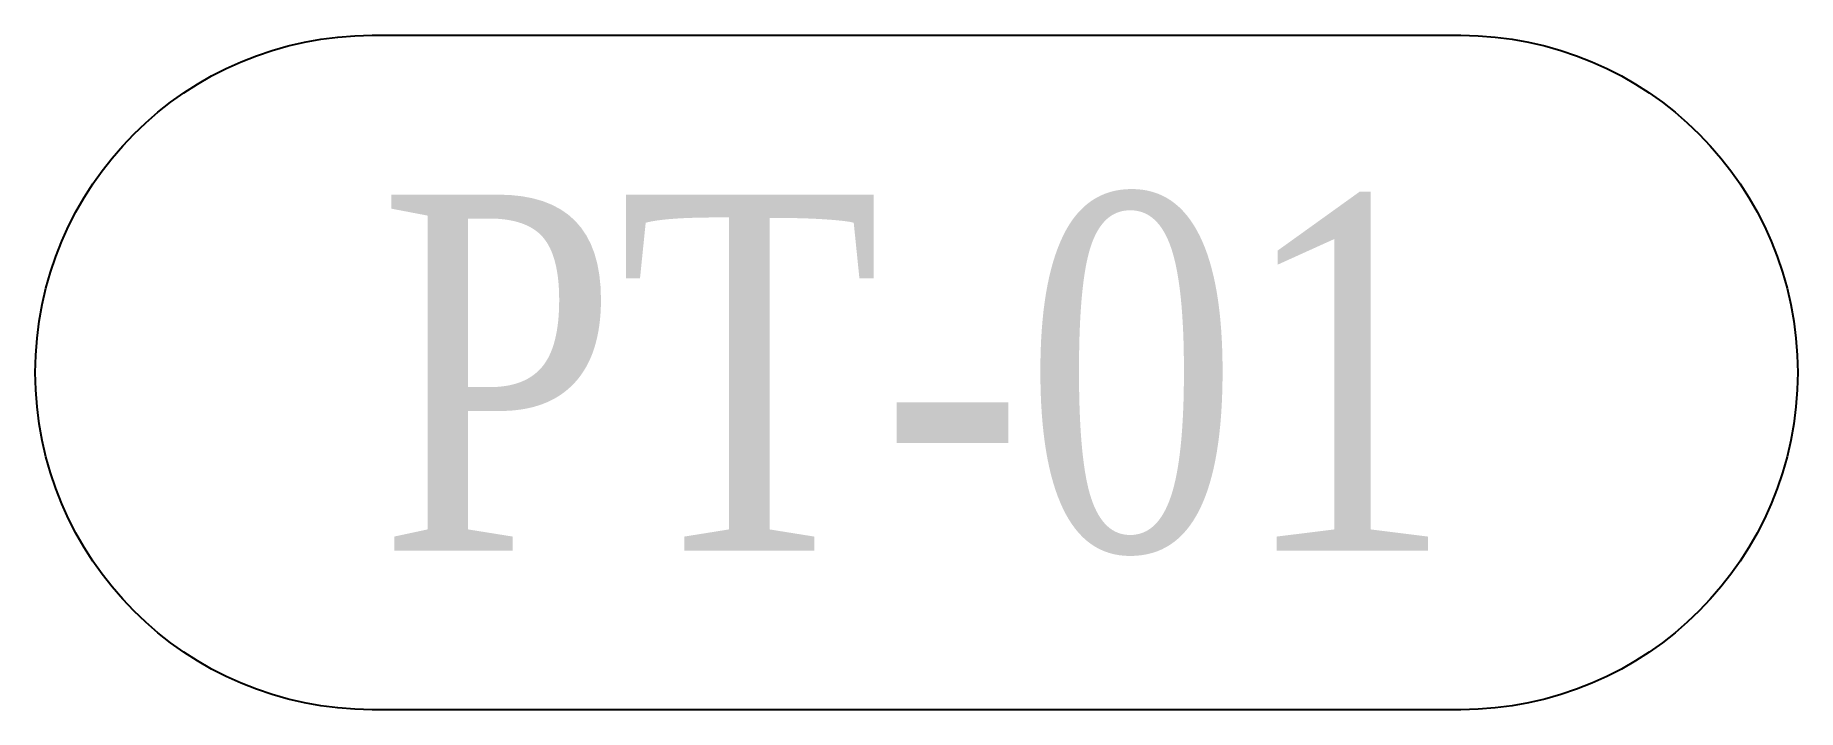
# Model space of a CAD drawing. Header units: millimetres. Extents: x -6 to 6, y -2.3 to 2.3.
import ezdxf
from ezdxf.enums import TextEntityAlignment as Align

# ---------------------------------------------------------------- set-up
doc = ezdxf.new("R2010")
doc.units = ezdxf.units.MM
doc.header["$MEASUREMENT"] = 0
doc.layers.add('0 @ 1', color=7, linetype='Continuous')
doc.styles.add('SerifAttr', font='times_0.ttf', dxfattribs={"width": 0.8})

# ---------------------------------------------------------------- blocks, each defined once
blk = doc.blocks.new('Finish Tag')
at = {"color": 0, "linetype": 'ByBlock'}
blk.add_lwpolyline([(3.7, -2.291), (-3.7, -2.291, -1), (-3.7, 2.291), (3.7, 2.291, -1)], format="xyb", close=True, dxfattribs=at)
at = {"color": 0, "linetype": 'ByBlock', "style": 'SerifAttr', "width": 0.8}
blk.add_attdef('FIN_TAG', text='', height=2.419, dxfattribs=at).set_placement((0, 0), align=Align.MIDDLE)

msp = doc.modelspace()

# ---------------------------------------------------------------- block references
at = {"layer": '0 @ 1'}
msp.add_blockref('Finish Tag', (0, 0), dxfattribs=at).add_auto_attribs({'FIN_TAG': 'PT-01'})

doc.saveas('drawing.dxf')
